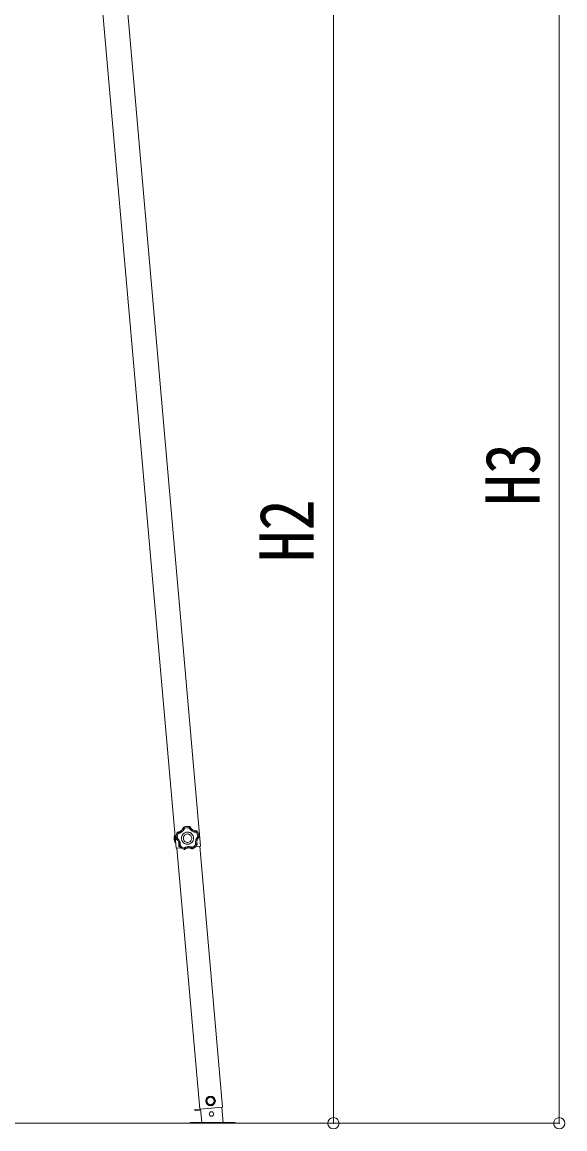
# Model space of a CAD drawing. Units: millimetres at full size; details may follow other scales. Extents: x -5590 to 5652, y -3902 to 3858.
# Drawn here: x -2298 to -1332, y -914 to 1056 of the extents above; entities that cross this region are included whole.
import ezdxf
from ezdxf.enums import TextEntityAlignment as Align

# ---------------------------------------------------------------- set-up
doc = ezdxf.new("R2010")
doc.units = ezdxf.units.MM
doc.header["$LTSCALE"] = 20
doc.header["$PDMODE"] = 32
doc.header["$PDSIZE"] = 20
for name, color, linetype, lineweight in [('0-0_0', 7, 'Continuous', 9), ('0-A_寸法', 7, 'Continuous', 9), ('1-7', 4, 'Continuous', 9)]:
    doc.layers.add(name, color=color, linetype=linetype, lineweight=lineweight)
doc.styles.add('ＭＳ ゴシック', font='')
doc.styles.get('ＭＳ ゴシック').set_extended_font_data('MS Gothic')

msp = doc.modelspace()

# ---------------------------------------------------------------- linework, layer by layer
at = {"layer": '0-0_0'}
msp.add_line((-4009.09, -904.45), (-2021.26, -904.45), dxfattribs=at)
at = {"layer": '0-A_寸法', "color": 6}
for p, q in [((-1342.22, -904.45), (-1342.22, 1408.2)), ((-1744.02, -904.45), (-1744.02, 1207.85)), ((-1744.02, -904.45), (-2045.44, -904.45)), ((-1342.22, -904.45), (-2021.26, -904.45))]:
    msp.add_line(p, q, dxfattribs=at)
for p in [(-1744.02, -904.45), (-1342.22, -904.45)]:
    msp.add_point(p, dxfattribs=at)
at = {"layer": '1-7'}
for p, q in [((-1980.45, -410.97), (-2119.9, 1182.94)), ((-2024.28, -414.81), (-2163.73, 1179.11)), ((-2026.98, -392.06), (-2026.26, -392.01)), ((-2026.98, -392.06), (-2026.52, -398.54)), ((-2026.26, -392.01), (-2025.36, -404.98)), ((-2021.69, -386.41), (-2022.07, -386.66)), ((-2021.69, -386.41), (-2022.07, -386.66)), ((-2021.8, -386.94), (-2022.07, -386.66)), ((-2021.42, -386.69), (-2021.8, -386.94)), ((-2021.42, -386.69), (-2021.8, -386.94)), ((-2021.69, -386.41), (-2021.42, -386.69)), ((-2010.72, -377.13), (-2011.03, -377.47)), ((-2010.72, -377.13), (-2011.03, -377.47)), ((-2010.8, -377.78), (-2011.03, -377.47)), ((-2010.49, -377.45), (-2010.8, -377.78)), ((-2010.49, -377.45), (-2010.8, -377.78)), ((-2010.72, -377.13), (-2010.49, -377.45)), ((-1999.82, -376.7), (-1999.63, -376.36)), ((-1999.46, -376.98), (-1999.82, -376.7)), ((-1999.46, -376.98), (-1999.82, -376.7)), ((-1999.28, -376.64), (-1999.63, -376.36)), ((-1999.28, -376.64), (-1999.63, -376.36)), ((-1999.28, -376.64), (-1999.46, -376.98)), ((-1987.7, -384.33), (-1987.48, -384.02)), ((-1987.29, -384.53), (-1987.7, -384.33)), ((-1987.29, -384.53), (-1987.7, -384.33)), ((-1987.07, -384.21), (-1987.48, -384.02)), ((-1987.07, -384.21), (-1987.48, -384.02)), ((-1987.07, -384.21), (-1987.29, -384.53)), ((-2026.07, -405.03), (-2026.52, -398.54)), ((-2026.07, -405.03), (-2025.36, -404.98)), ((-2024.76, -397.44), (-2024.39, -397.32)), ((-2024.76, -397.44), (-2024.54, -397.84)), ((-2024.76, -397.44), (-2024.54, -397.84)), ((-2024.17, -397.72), (-2024.54, -397.84)), ((-2024.39, -397.32), (-2024.17, -397.72)), ((-2024.39, -397.32), (-2024.17, -397.72)), ((-2019.33, -410.74), (-2018.98, -410.57)), ((-2019.33, -410.74), (-2019.21, -411.18)), ((-2019.33, -410.74), (-2019.21, -411.18)), ((-2018.86, -411.01), (-2019.21, -411.18)), ((-2018.98, -410.57), (-2018.85, -411.01)), ((-2018.98, -410.57), (-2018.86, -411.01)), ((-1980.45, -410.97), (-1988.82, -411.7)), ((-1986.86, -408.78), (-1986.8, -408.32)), ((-1986.86, -408.78), (-1986.8, -408.32)), ((-1986.49, -408.89), (-1986.86, -408.78)), ((-1986.8, -408.32), (-1986.43, -408.44)), ((-1986.49, -408.89), (-1986.43, -408.44)), ((-1986.49, -408.89), (-1986.43, -408.44)), ((-1983.45, -394.87), (-1983.29, -394.44)), ((-1983.44, -394.87), (-1983.29, -394.44)), ((-1983.07, -394.94), (-1983.44, -394.87)), ((-1983.29, -394.44), (-1982.9, -394.51)), ((-1983.07, -394.94), (-1982.9, -394.51)), ((-1983.07, -394.94), (-1982.9, -394.51)), ((-1941.25, -875.6), (-1981.89, -411.09)), ((-2015.92, -414.07), (-2024.28, -414.81)), ((-1982.07, -879.5), (-2022.74, -414.66)), ((-2009.79, -416.68), (-2009.34, -416.6)), ((-2009.79, -416.68), (-2009.34, -416.6)), ((-2009.78, -417.07), (-2009.79, -416.68)), ((-2009.78, -417.07), (-2009.33, -416.98)), ((-2009.78, -417.07), (-2009.33, -416.98)), ((-2009.34, -416.6), (-2009.33, -416.98)), ((-1995.51, -415.63), (-1995.05, -415.65)), ((-1995.46, -416.01), (-1995.51, -415.63)), ((-1995.51, -415.63), (-1995.05, -415.65)), ((-1995.46, -416.01), (-1995, -416.03)), ((-1995.46, -416.01), (-1995, -416.03)), ((-1995.05, -415.65), (-1995, -416.03)), ((-1980.67, -879.34), (-1990.53, -880.21)), ((-1990.53, -880.21), (-1980.66, -879.35)), ((-1990.53, -880.21), (-1990.35, -882.2)), ((-1980.49, -881.34), (-1990.35, -882.2)), ((-1941.25, -875.6), (-1982.1, -879.17)), ((-1982.09, -879.17), (-1941.25, -875.6)), ((-1980.69, -879.05), (-1978.58, -903.22)), ((-1940.17, -903.89), (-1942.64, -875.72)), ((-1998.84, -904.2), (-1998.84, -903.2)), ((-1998.84, -904.2), (-1918.84, -904.2))]:
    msp.add_line(p, q, dxfattribs=at)
for points in [[(-2022.07, -386.66), (-2023.28, -389.2), (-2024.14, -391.87), (-2024.64, -394.63), (-2024.76, -397.44)], [(-2022.07, -386.66), (-2023.28, -389.2), (-2024.14, -391.87), (-2024.63, -394.63), (-2024.76, -397.44)], [(-2021.8, -386.94), (-2022.96, -389.39), (-2023.78, -391.96), (-2024.26, -394.61), (-2024.39, -397.32)], [(-2021.8, -386.94), (-2021.79, -386.95), (-2021.78, -386.97), (-2021.76, -387), (-2021.73, -387.04), (-2021.69, -387.08), (-2021.65, -387.13), (-2021.6, -387.19), (-2021.54, -387.26), (-2021.48, -387.33), (-2021.42, -387.4), (-2021.34, -387.5), (-2021.18, -387.68), (-2021.02, -387.87), (-2020.88, -388.03), (-2020.78, -388.14), (-2020.69, -388.24), (-2020.59, -388.35), (-2020.49, -388.46), (-2020.4, -388.57), (-2021.84, -392.44), (-2022.39, -396.54)], [(-2011.03, -377.47), (-2011.24, -378.11), (-2011.48, -378.73), (-2011.71, -379.27), (-2011.86, -379.57), (-2012.02, -379.87), (-2012.18, -380.16), (-2012.35, -380.45), (-2012.53, -380.74), (-2013.15, -381.63), (-2014.02, -382.63), (-2015, -383.55), (-2016.07, -384.36), (-2017.22, -385.04), (-2018.2, -385.5), (-2018.51, -385.63), (-2018.83, -385.75), (-2019.14, -385.86), (-2019.47, -385.96), (-2019.79, -386.05), (-2020.36, -386.19), (-2021.02, -386.32), (-2021.69, -386.41)], [(-2021.42, -386.69), (-2020.76, -386.6), (-2020.11, -386.47), (-2019.54, -386.33), (-2019.22, -386.24), (-2018.9, -386.14), (-2018.59, -386.03), (-2018.28, -385.91), (-2017.97, -385.79), (-2017.47, -385.57), (-2016.89, -385.27), (-2016.32, -384.95), (-2016.01, -384.75), (-2015.74, -384.57), (-2015.46, -384.38), (-2015.2, -384.18), (-2014.94, -383.97), (-2014.43, -383.54), (-2013.5, -382.61), (-2012.68, -381.59), (-2012.14, -380.79), (-2011.81, -380.22), (-2011.51, -379.63), (-2011.24, -379.03), (-2011.01, -378.41), (-2010.8, -377.78)], [(-2021.42, -386.69), (-2021.42, -386.7), (-2021.4, -386.72), (-2021.39, -386.75), (-2021.37, -386.8), (-2021.34, -386.85), (-2021.31, -386.91), (-2021.28, -386.97), (-2021.24, -387.05), (-2021.19, -387.13), (-2021.15, -387.22), (-2021.09, -387.33), (-2020.98, -387.53), (-2020.86, -387.76), (-2020.75, -387.94), (-2020.68, -388.07), (-2020.61, -388.19), (-2020.54, -388.31), (-2020.47, -388.44), (-2020.4, -388.57)], [(-2010.8, -377.78), (-2010.77, -377.8), (-2010.69, -377.86), (-2010.58, -377.95), (-2010.43, -378.06), (-2010.26, -378.2), (-2010.06, -378.35), (-2009.84, -378.52), (-2009.61, -378.71), (-2009.37, -378.91), (-2009.13, -379.11), (-2009.38, -379.76), (-2009.66, -380.4), (-2009.94, -380.96), (-2010.1, -381.26), (-2010.27, -381.56), (-2010.45, -381.86), (-2010.64, -382.16), (-2010.83, -382.45), (-2011.45, -383.28), (-2012.36, -384.32), (-2013.36, -385.27), (-2013.72, -385.57), (-2014, -385.78), (-2014.28, -385.99), (-2014.56, -386.19), (-2014.85, -386.39), (-2015.23, -386.63), (-2015.83, -386.98), (-2016.44, -387.29), (-2017.07, -387.58), (-2017.71, -387.84), (-2018.36, -388.07), (-2019.03, -388.27), (-2019.71, -388.43), (-2020.4, -388.57)], [(-1992.99, -396.2), (-1993.13, -395.1), (-1993.36, -394.04), (-1993.7, -393.03), (-1994.13, -392.06), (-1994.65, -391.15), (-1995.25, -390.3), (-1995.93, -389.52), (-1996.68, -388.8), (-1997.49, -388.16), (-1998.37, -387.6), (-1999.29, -387.12), (-2000.26, -386.73), (-2001.28, -386.44), (-2002.33, -386.25), (-2003.41, -386.16), (-2004.52, -386.18), (-2005.61, -386.31), (-2006.67, -386.55), (-2007.69, -386.89), (-2008.65, -387.32), (-2009.56, -387.84), (-2010.41, -388.44), (-2011.19, -389.12), (-2011.91, -389.87), (-2012.55, -390.68), (-2013.11, -391.55), (-2013.59, -392.48), (-2013.98, -393.45), (-2014.27, -394.47), (-2014.47, -395.52), (-2014.55, -396.6), (-2014.53, -397.7), (-2014.4, -398.8), (-2014.16, -399.86), (-2013.82, -400.87), (-2013.39, -401.84), (-2012.87, -402.75), (-2012.27, -403.6), (-2011.59, -404.38)], [(-1999.63, -376.36), (-2002.43, -375.99), (-2005.23, -376), (-2008, -376.38), (-2010.72, -377.13)], [(-1999.63, -376.36), (-2002.43, -375.99), (-2005.23, -376), (-2008, -376.38), (-2010.72, -377.13)], [(-1999.82, -376.7), (-2002.51, -376.36), (-2005.2, -376.37), (-2007.87, -376.73), (-2010.49, -377.45)], [(-2010.49, -377.45), (-2010.46, -377.48), (-2010.39, -377.55), (-2010.3, -377.66), (-2010.18, -377.8), (-2010.04, -377.98), (-2009.88, -378.17), (-2009.7, -378.39), (-2009.52, -378.62), (-2009.33, -378.86), (-2009.13, -379.11)], [(-2000.93, -378.54), (-2005.06, -378.37), (-2009.13, -379.11)], [(-1999.82, -376.7), (-1999.84, -376.74), (-1999.9, -376.82), (-1999.97, -376.94), (-2000.07, -377.1), (-2000.19, -377.29), (-2000.32, -377.5), (-2000.46, -377.74), (-2000.62, -378), (-2000.77, -378.26), (-2000.93, -378.54)], [(-1999.46, -376.98), (-1999.49, -377.02), (-1999.56, -377.08), (-1999.66, -377.18), (-1999.79, -377.32), (-1999.94, -377.47), (-2000.12, -377.66), (-2000.31, -377.86), (-2000.51, -378.08), (-2000.72, -378.3), (-2000.93, -378.54)], [(-1987.7, -384.33), (-1987.72, -384.37), (-1987.75, -384.46), (-1987.8, -384.6), (-1987.86, -384.77), (-1987.93, -384.98), (-1988.02, -385.22), (-1988.12, -385.47), (-1988.23, -385.75), (-1988.34, -386.04), (-1988.46, -386.33), (-1989.16, -386.3), (-1989.86, -386.22), (-1990.56, -386.12), (-1991.25, -385.98), (-1991.93, -385.81), (-1992.93, -385.49), (-1994.21, -384.97), (-1995.45, -384.32), (-1995.97, -383.99), (-1996.26, -383.8), (-1996.55, -383.59), (-1996.83, -383.39), (-1997.11, -383.17), (-1997.45, -382.89), (-1997.97, -382.43), (-1998.46, -381.94), (-1998.94, -381.43), (-1999.39, -380.9), (-1999.82, -380.34), (-2000.22, -379.76), (-2000.59, -379.16), (-2000.93, -378.54)], [(-1999.46, -376.98), (-1999.17, -377.58), (-1998.85, -378.16), (-1998.5, -378.72), (-1998.12, -379.27), (-1997.71, -379.79), (-1997.27, -380.29), (-1996.81, -380.76), (-1996.33, -381.21), (-1996, -381.49), (-1995.74, -381.7), (-1995.48, -381.9), (-1995.21, -382.09), (-1994.93, -382.28), (-1994.56, -382.51), (-1993.4, -383.14), (-1992.19, -383.63), (-1991.24, -383.92), (-1990.92, -384), (-1990.59, -384.07), (-1990.27, -384.14), (-1989.94, -384.19), (-1989.61, -384.24), (-1989.03, -384.3), (-1988.37, -384.33), (-1987.7, -384.33)], [(-1987.48, -384.02), (-1988.15, -384.02), (-1988.82, -383.98), (-1989.41, -383.92), (-1989.74, -383.88), (-1990.07, -383.82), (-1990.4, -383.76), (-1990.73, -383.69), (-1991.05, -383.61), (-1992.09, -383.28), (-1993.32, -382.77), (-1994.49, -382.12), (-1995.59, -381.35), (-1996.59, -380.47), (-1997.34, -379.68), (-1997.55, -379.43), (-1997.76, -379.16), (-1997.96, -378.89), (-1998.16, -378.62), (-1998.35, -378.34), (-1998.66, -377.84), (-1998.98, -377.25), (-1999.28, -376.64)], [(-1986.8, -408.32), (-1986.84, -408.32), (-1986.94, -408.32), (-1987.08, -408.32), (-1987.26, -408.31), (-1987.49, -408.31), (-1987.74, -408.3), (-1988.01, -408.28), (-1988.31, -408.27), (-1988.62, -408.25), (-1988.94, -408.22), (-1989.12, -407.54), (-1989.27, -406.86), (-1989.38, -406.16), (-1989.46, -405.46), (-1989.51, -404.76), (-1989.52, -403.71), (-1989.42, -402.33), (-1989.18, -400.96), (-1989.03, -400.36), (-1988.94, -400.02), (-1988.83, -399.68), (-1988.72, -399.35), (-1988.6, -399.02), (-1988.44, -398.62), (-1988.16, -397.98), (-1987.85, -397.35), (-1987.51, -396.74), (-1987.14, -396.15), (-1986.74, -395.57), (-1986.31, -395.01), (-1985.86, -394.47), (-1985.38, -393.96)], [(-1987.29, -384.53), (-1987.31, -384.57), (-1987.36, -384.65), (-1987.44, -384.77), (-1987.54, -384.93), (-1987.66, -385.12), (-1987.79, -385.33), (-1987.94, -385.56), (-1988.11, -385.81), (-1988.28, -386.07), (-1988.46, -386.33)], [(-1985.38, -393.96), (-1986.49, -389.97), (-1988.46, -386.33)], [(-1983.29, -394.44), (-1983.79, -391.78), (-1984.64, -389.22), (-1985.81, -386.79), (-1987.29, -384.53)], [(-1982.9, -394.51), (-1983.42, -391.75), (-1984.29, -389.08), (-1985.51, -386.56), (-1987.07, -384.21)], [(-1982.9, -394.51), (-1983.42, -391.75), (-1984.29, -389.08), (-1985.51, -386.56), (-1987.07, -384.21)], [(-1983.29, -394.44), (-1983.33, -394.43), (-1983.42, -394.41), (-1983.56, -394.37), (-1983.74, -394.33), (-1983.96, -394.27), (-1984.2, -394.21), (-1984.47, -394.15), (-1984.76, -394.09), (-1985.07, -394.02), (-1985.38, -393.96)], [(-1983.45, -394.87), (-1983.49, -394.85), (-1983.57, -394.81), (-1983.7, -394.74), (-1983.86, -394.66), (-1984.06, -394.56), (-1984.29, -394.45), (-1984.54, -394.34), (-1984.81, -394.21), (-1985.09, -394.08), (-1985.38, -393.96)], [(-2024.54, -397.84), (-2023.99, -398.24), (-2023.47, -398.66), (-2023.03, -399.05), (-2022.79, -399.28), (-2022.56, -399.52), (-2022.33, -399.77), (-2022.1, -400.02), (-2021.89, -400.28), (-2021.24, -401.15), (-2020.55, -402.29), (-2019.98, -403.5), (-2019.55, -404.77), (-2019.25, -406.06), (-2019.11, -407.14), (-2019.09, -407.48), (-2019.07, -407.81), (-2019.07, -408.15), (-2019.07, -408.49), (-2019.08, -408.82), (-2019.13, -409.41), (-2019.21, -410.08), (-2019.33, -410.74)], [(-2024.39, -397.32), (-2024.35, -397.3), (-2024.26, -397.26), (-2024.13, -397.21), (-2023.96, -397.14), (-2023.75, -397.06), (-2023.51, -396.96), (-2023.25, -396.86), (-2022.97, -396.76), (-2022.68, -396.65), (-2022.39, -396.54)], [(-2024.17, -397.72), (-2024.14, -397.69), (-2024.06, -397.64), (-2023.94, -397.56), (-2023.79, -397.45), (-2023.61, -397.33), (-2023.4, -397.19), (-2023.17, -397.04), (-2022.92, -396.88), (-2022.65, -396.71), (-2022.39, -396.54), (-2021.84, -396.98), (-2021.32, -397.45), (-2020.88, -397.88), (-2020.64, -398.13), (-2020.41, -398.39), (-2020.18, -398.65), (-2019.96, -398.92), (-2019.74, -399.19), (-2019.13, -400.04), (-2018.43, -401.22), (-2017.84, -402.47), (-2017.67, -402.9), (-2017.55, -403.23), (-2017.43, -403.56), (-2017.33, -403.89), (-2017.24, -404.23), (-2017.12, -404.67), (-2016.98, -405.34), (-2016.86, -406.02), (-2016.78, -406.71), (-2016.74, -407.4), (-2016.72, -408.09), (-2016.74, -408.79), (-2016.79, -409.48), (-2016.88, -410.18)], [(-2018.98, -410.57), (-2018.86, -409.92), (-2018.78, -409.26), (-2018.74, -408.67), (-2018.73, -408.34), (-2018.72, -408), (-2018.73, -407.67), (-2018.74, -407.34), (-2018.77, -407.02), (-2018.82, -406.47), (-2018.92, -405.82), (-2019.06, -405.18), (-2019.15, -404.83), (-2019.24, -404.51), (-2019.33, -404.19), (-2019.44, -403.88), (-2019.56, -403.57), (-2019.81, -402.96), (-2020.41, -401.78), (-2021.13, -400.68), (-2021.72, -399.93), (-2022.16, -399.43), (-2022.63, -398.97), (-2023.12, -398.53), (-2023.63, -398.11), (-2024.17, -397.72)], [(-2019.21, -411.18), (-2017.16, -413.12), (-2014.89, -414.76), (-2012.42, -416.08), (-2009.78, -417.07)], [(-2019.21, -411.18), (-2017.16, -413.12), (-2014.89, -414.76), (-2012.42, -416.08), (-2009.78, -417.07)], [(-2018.98, -410.57), (-2018.94, -410.57), (-2018.84, -410.55), (-2018.7, -410.53), (-2018.52, -410.5), (-2018.3, -410.46), (-2018.05, -410.42), (-2017.78, -410.36), (-2017.49, -410.31), (-2017.19, -410.24), (-2016.88, -410.18)], [(-2018.85, -411.01), (-2018.81, -411), (-2018.72, -410.96), (-2018.59, -410.91), (-2018.42, -410.84), (-2018.21, -410.76), (-2017.98, -410.66), (-2017.72, -410.55), (-2017.45, -410.43), (-2017.17, -410.31), (-2016.88, -410.18)], [(-2018.85, -411.01), (-2016.88, -412.87), (-2014.7, -414.44), (-2012.32, -415.72), (-2009.79, -416.68)], [(-2016.88, -410.18), (-2013.63, -412.75), (-2009.9, -414.54)], [(-2011.59, -404.38), (-2010.85, -405.1), (-2010.03, -405.74), (-2009.16, -406.3), (-2008.23, -406.78), (-2007.26, -407.17), (-2006.25, -407.46), (-2005.2, -407.65), (-2004.12, -407.74), (-2003.01, -407.72), (-2001.91, -407.59), (-2000.85, -407.35), (-1999.84, -407.01), (-1998.88, -406.58), (-1997.97, -406.06), (-1997.12, -405.46), (-1996.33, -404.78), (-1995.62, -404.03), (-1994.97, -403.22), (-1994.41, -402.35), (-1993.93, -401.42), (-1993.55, -400.45), (-1993.25, -399.43), (-1993.06, -398.38), (-1992.97, -397.3), (-1992.99, -396.2)], [(-2009.34, -416.6), (-2009.35, -416.56), (-2009.38, -416.47), (-2009.42, -416.33), (-2009.47, -416.15), (-2009.53, -415.94), (-2009.6, -415.7), (-2009.68, -415.43), (-2009.75, -415.14), (-2009.83, -414.84), (-2009.9, -414.54), (-2009.31, -414.15), (-2008.71, -413.8), (-2008.08, -413.47), (-2007.44, -413.18), (-2006.79, -412.92), (-2005.79, -412.59), (-2004.44, -412.26), (-2003.07, -412.06), (-2002.45, -412.01), (-2002.1, -412), (-2001.75, -412), (-2001.4, -412), (-2001.05, -412.01), (-2000.61, -412.04), (-1999.92, -412.1), (-1999.23, -412.21), (-1998.55, -412.34), (-1997.86, -412.51), (-1997.19, -412.71), (-1996.53, -412.95), (-1995.87, -413.21), (-1995.24, -413.51)], [(-1995.51, -415.63), (-1995.5, -415.59), (-1995.49, -415.49), (-1995.47, -415.35), (-1995.44, -415.17), (-1995.41, -414.95), (-1995.37, -414.7), (-1995.34, -414.43), (-1995.3, -414.13), (-1995.27, -413.82), (-1995.24, -413.51)], [(-1995.24, -413.51), (-1991.79, -411.22), (-1988.94, -408.22)], [(-1995.05, -415.65), (-1995.05, -415.6), (-1995.06, -415.51), (-1995.07, -415.37), (-1995.08, -415.18), (-1995.1, -414.96), (-1995.12, -414.71), (-1995.14, -414.43), (-1995.17, -414.13), (-1995.2, -413.82), (-1995.24, -413.51)], [(-1995.05, -415.65), (-1992.68, -414.35), (-1990.5, -412.75), (-1988.56, -410.89), (-1986.86, -408.78)], [(-1995, -416.04), (-1992.53, -414.69), (-1990.26, -413.04), (-1988.24, -411.1), (-1986.49, -408.89)], [(-1995, -416.03), (-1992.53, -414.69), (-1990.26, -413.04), (-1988.24, -411.1), (-1986.49, -408.89)], [(-1986.86, -408.78), (-1986.9, -408.77), (-1987, -408.74), (-1987.14, -408.71), (-1987.32, -408.67), (-1987.53, -408.61), (-1987.78, -408.55), (-1988.05, -408.48), (-1988.33, -408.4), (-1988.63, -408.31), (-1988.94, -408.22)], [(-1983.44, -394.87), (-1983.92, -395.33), (-1984.38, -395.82), (-1984.8, -396.33), (-1985.2, -396.86), (-1985.57, -397.41), (-1985.91, -397.97), (-1986.22, -398.56), (-1986.49, -399.15), (-1986.66, -399.56), (-1986.78, -399.87), (-1986.89, -400.18), (-1986.99, -400.49), (-1987.08, -400.81), (-1987.19, -401.24), (-1987.42, -402.54), (-1987.52, -403.84), (-1987.5, -404.83), (-1987.48, -405.16), (-1987.45, -405.49), (-1987.41, -405.82), (-1987.36, -406.15), (-1987.3, -406.48), (-1987.18, -407.05), (-1987, -407.69), (-1986.8, -408.32)], [(-1986.43, -408.44), (-1986.64, -407.8), (-1986.81, -407.15), (-1986.94, -406.58), (-1987, -406.25), (-1987.05, -405.92), (-1987.09, -405.58), (-1987.12, -405.25), (-1987.14, -404.91), (-1987.16, -403.83), (-1987.05, -402.5), (-1986.79, -401.18), (-1986.4, -399.9), (-1985.88, -398.68), (-1985.35, -397.73), (-1985.18, -397.44), (-1984.99, -397.16), (-1984.8, -396.88), (-1984.6, -396.61), (-1984.39, -396.35), (-1984.01, -395.9), (-1983.55, -395.41), (-1983.07, -394.94)], [(-2009.79, -416.68), (-2009.79, -416.64), (-2009.8, -416.54), (-2009.81, -416.4), (-2009.82, -416.21), (-2009.84, -415.99), (-2009.85, -415.74), (-2009.87, -415.46), (-2009.88, -415.16), (-2009.89, -414.85), (-2009.9, -414.54)], [(-1995.51, -415.63), (-1996.1, -415.32), (-1996.7, -415.04), (-1997.31, -414.79), (-1997.94, -414.57), (-1998.58, -414.39), (-1999.22, -414.24), (-1999.87, -414.13), (-2000.52, -414.05), (-2000.96, -414.02), (-2001.29, -414), (-2001.62, -414), (-2001.95, -414), (-2002.28, -414.01), (-2002.72, -414.04), (-2004.03, -414.22), (-2005.3, -414.53), (-2006.24, -414.85), (-2006.54, -414.97), (-2006.85, -415.11), (-2007.15, -415.25), (-2007.45, -415.4), (-2007.74, -415.55), (-2008.25, -415.85), (-2008.8, -416.21), (-2009.34, -416.6)], [(-2009.33, -416.98), (-2008.79, -416.59), (-2008.23, -416.22), (-2007.72, -415.93), (-2007.43, -415.77), (-2007.13, -415.62), (-2006.82, -415.48), (-2006.51, -415.34), (-2006.2, -415.22), (-2005.17, -414.87), (-2003.88, -414.56), (-2002.55, -414.4), (-2001.21, -414.38), (-1999.88, -414.5), (-1998.81, -414.7), (-1998.49, -414.78), (-1998.16, -414.87), (-1997.84, -414.97), (-1997.52, -415.07), (-1997.21, -415.19), (-1996.66, -415.41), (-1996.05, -415.7), (-1995.46, -416.01)], [(-1990.53, -880.21), (-1990.35, -882.2), (-1980.49, -881.34)], [(-1998.84, -903.2), (-1918.84, -903.2), (-1918.84, -904.2)]]:
    msp.add_lwpolyline(points, dxfattribs=at)
for points in [[(-1996.28, -396.43), (-1996.54, -394.93), (-1997.07, -393.55), (-1997.85, -392.33), (-1998.84, -391.29), (-2000.01, -390.45), (-2001.33, -389.85), (-2002.77, -389.51), (-2004.29, -389.46), (-2005.78, -389.72), (-2007.16, -390.26), (-2008.38, -391.04), (-2009.43, -392.03), (-2010.26, -393.2), (-2010.86, -394.52), (-2011.2, -395.95), (-2011.25, -397.47), (-2010.99, -398.97), (-2010.46, -400.35), (-2009.68, -401.57), (-2008.69, -402.61), (-2007.51, -403.45), (-2006.19, -404.05), (-2004.76, -404.39), (-2003.24, -404.43), (-2001.74, -404.18), (-2000.37, -403.64), (-1999.14, -402.86), (-1998.1, -401.87), (-1997.26, -400.7), (-1996.66, -399.38), (-1996.33, -397.95)], [(-1963.43, -857.28), (-1969.58, -861.59), (-1968.93, -869.07), (-1962.13, -872.24), (-1955.98, -867.93), (-1956.63, -860.46)]]:
    msp.add_lwpolyline(points, close=True, dxfattribs=at)
for centre, radius in [((-1962.78, -864.76), 8.5), ((-1962.78, -864.76), 7.7), ((-1962.78, -864.76), 6.5), ((-1961.14, -887.98), 4)]:
    msp.add_circle(centre, radius, dxfattribs=at)
for centre, radius, start, end in [((-2007.65, -397.22), 20, 165.03443, 202.96557), ((-1995.73, -905.2), 1, 30, 90), ((-1921.94, -905.2), 1, 90, 150)]:
    msp.add_arc(centre, radius, start, end, dxfattribs=at)

# ---------------------------------------------------------------- texts
at = {"layer": '0-A_寸法', "style": 'ＭＳ ゴシック', "width": 0.85}
for s, p in [('H3', (-1348.22, 194.87)), ('H2', (-1750.02, 94.7))]:
    msp.add_text(s, height=96.77, rotation=90, dxfattribs=at).set_placement(p, align=Align.BOTTOM_LEFT)

doc.saveas('drawing.dxf')
